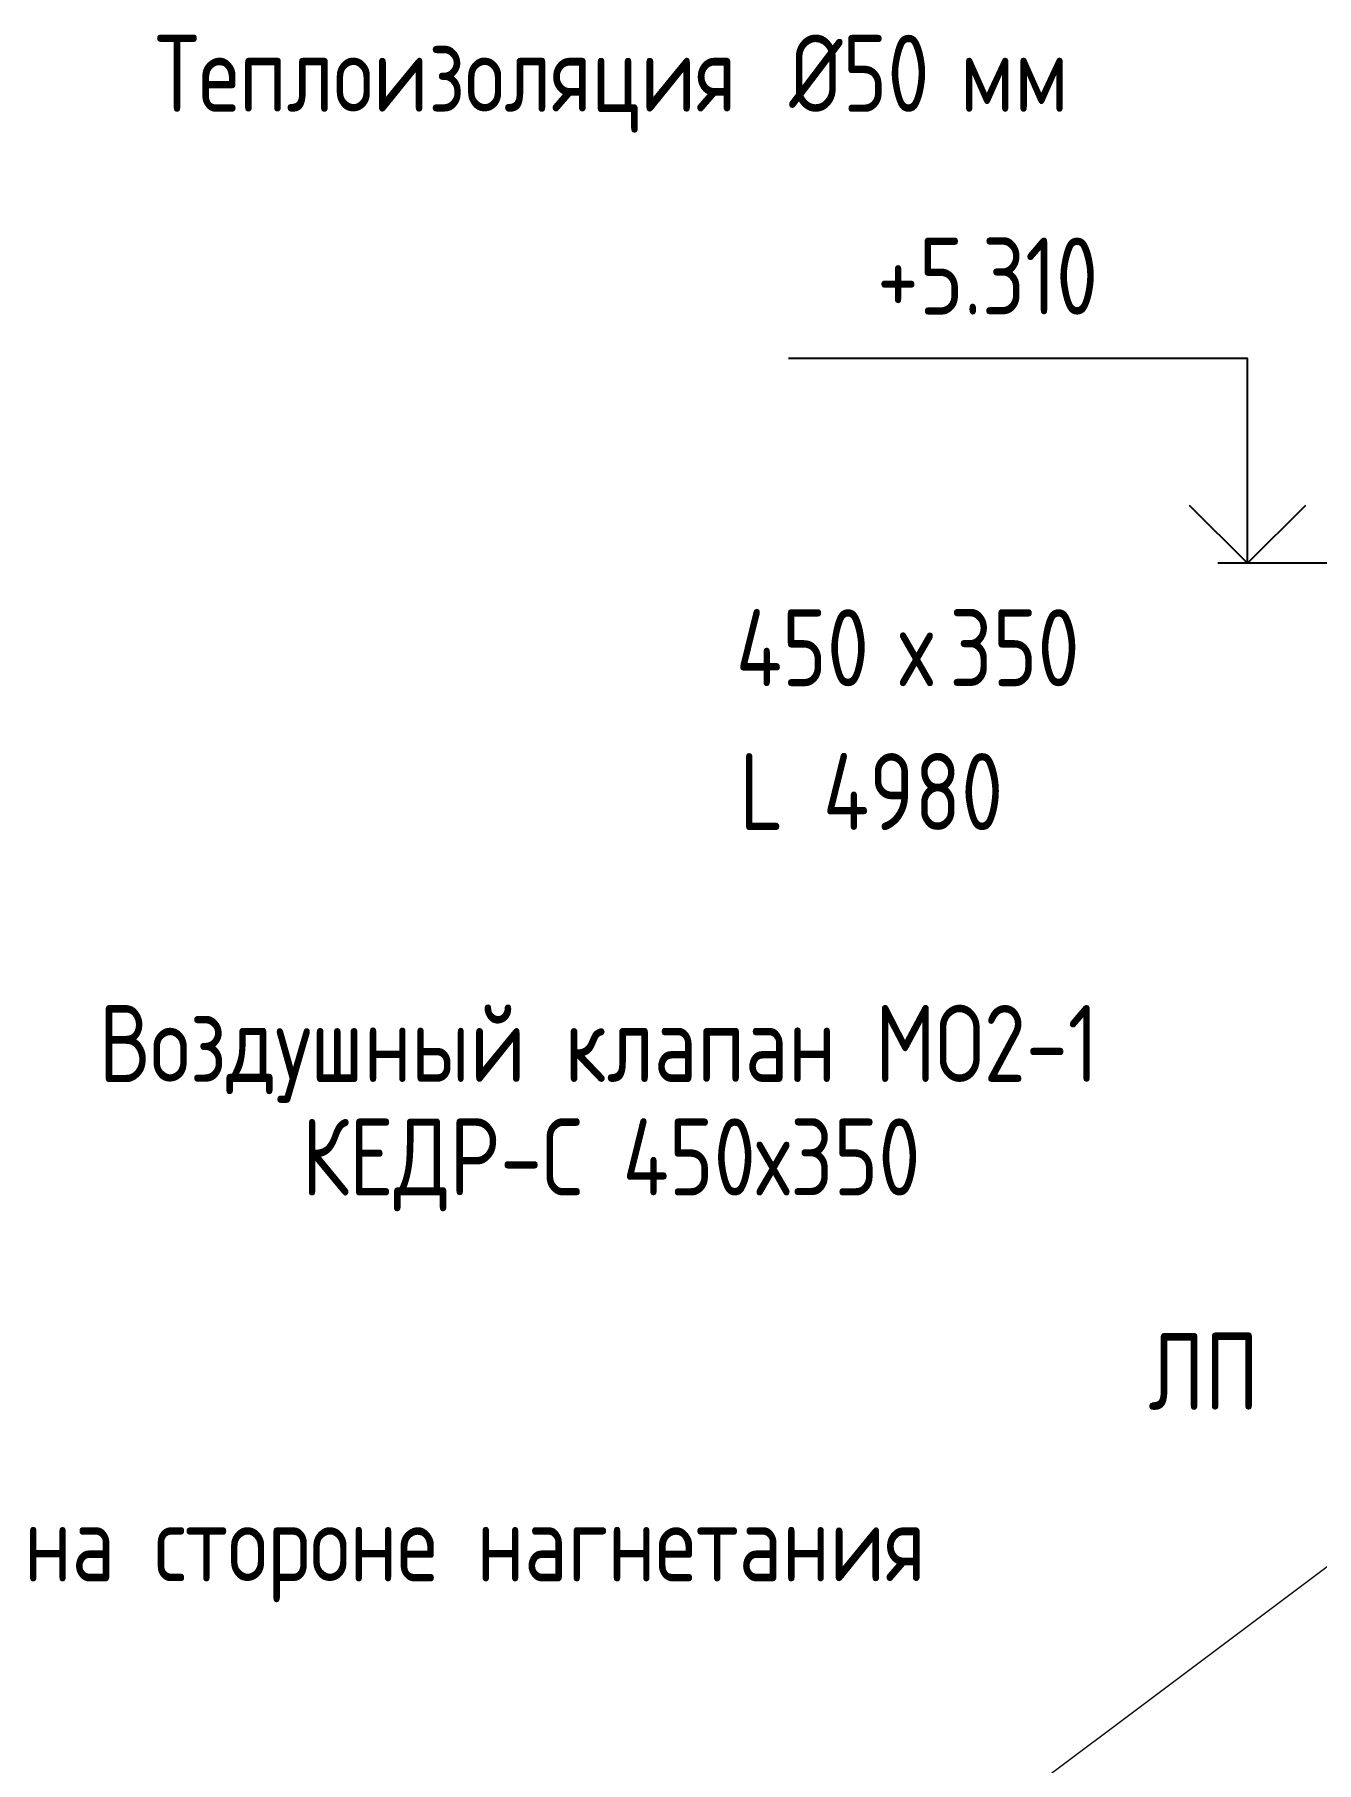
# Model space of a CAD drawing. Header units: metres. Extents: x 20 to 415, y 5 to 292.
# Drawn here: x 157.1 to 176.45, y 155.52 to 181.59 of the extents above; entities that cross this region are included whole.
import ezdxf

# ---------------------------------------------------------------- set-up
doc = ezdxf.new("R2010")
doc.units = ezdxf.units.M
doc.layers.add('ОБОЗНАЧЕНИЯ', color=7, linetype='Continuous')
doc.layers.add('ПОЗИЦИИ', color=1, linetype='Continuous')
doc.styles.add('GOST', font='isocpeur.ttf')

msp = doc.modelspace()

# ---------------------------------------------------------------- linework, layer by layer
at = {"layer": 'ОБОЗНАЧЕНИЯ'}
for points in [[(175.41, 173.615), (175.41, 176.704), (168.482, 176.704)], [(174.53, 174.495), (175.41, 173.615), (176.29, 174.495)], [(180.428, 173.615), (174.96, 173.615)]]:
    msp.add_lwpolyline(points, dxfattribs=at)
at = {"layer": 'ПОЗИЦИИ', "lineweight": 20}
msp.add_lwpolyline([(180.053, 161.055), (166.133, 150.615)], dxfattribs=at)

# ---------------------------------------------------------------- texts
at = {"layer": 'ОБОЗНАЧЕНИЯ', "style": 'GOST', "width": 0.8}
for s, height, p in [('Теплоизоляция', 1.16149, (158.923, 180.429)), ('%%c50', 1.1615, (168.492, 180.429)), ('мм', 1.1615, (171.07, 180.429)), ('+5.310', 1.1615, (169.816, 177.369)), ('450', 1.1615, (167.686, 171.761)), ('350', 1.1615, (170.908, 171.761)), ('х', 1.161, (170.153, 171.761)), ('L 4980', 1.1615, (167.74, 169.59)), ('Воздушный клапан МО2-1', 1.16149, (158.074, 165.789)), ('КЕДР-С 450х350', 1.16149, (161.134, 164.077)), ('ЛП', 1.1615, (173.914, 160.841)), ('Гибкая вставка на стороне нагнетания', 1.16149, (147.357, 158.253))]:
    msp.add_text(s, height=height, dxfattribs=at).set_placement(p)

doc.saveas('drawing.dxf')
